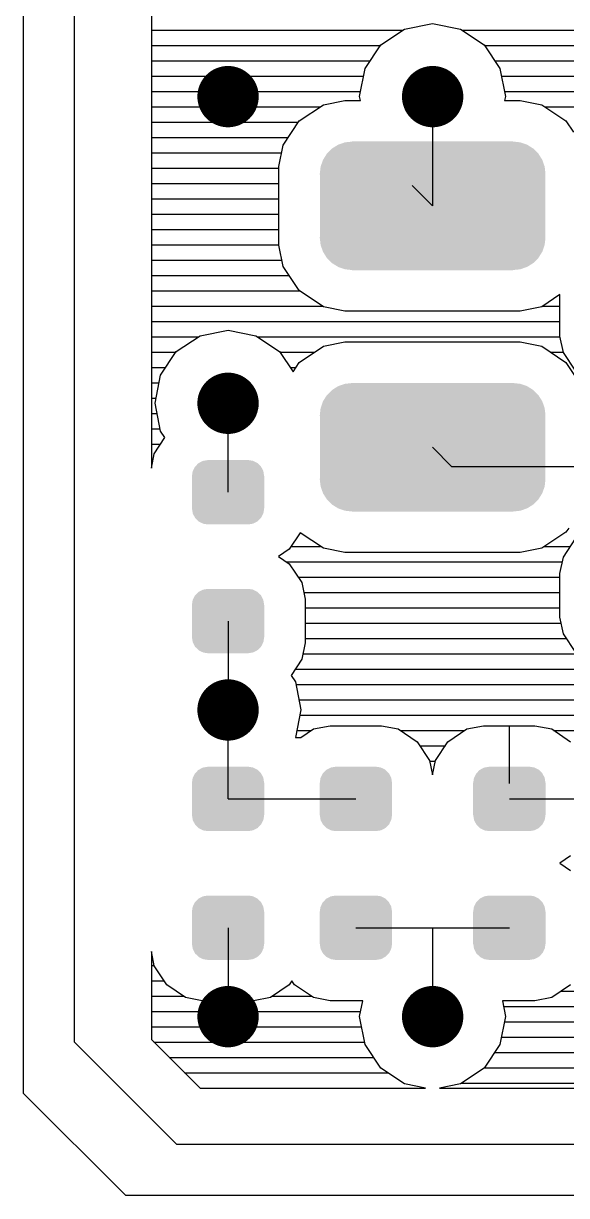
# Model space of a CAD drawing. Extents: x 295 to 953, y 10 to 290.
# Drawn here: x 548.32 to 563.16, y 190.96 to 222.99 of the extents above; entities that cross this region are included whole.
import ezdxf

# ---------------------------------------------------------------- set-up
doc = ezdxf.new("R2010")
doc.units = 0
doc.header["$LTSCALE"] = 5
doc.header["$MEASUREMENT"] = 0
doc.layers.get('0').update_dxf_attribs({"linetype": 'CONTINUOUS', "lineweight": 25})

msp = doc.modelspace()

# ---------------------------------------------------------------- linework, layer by layer
for p, q in [((548.322, 193.752), (548.322, 268.492)), ((549.719, 195.149), (549.719, 251.728)), ((551.815, 234.964), (551.815, 210.835)), ((558.732, 222.838), (559.498, 222.989)), ((559.498, 222.989), (560.258, 222.838)), ((551.815, 222.81), (558.693, 222.81)), ((558.084, 222.407), (558.732, 222.838)), ((560.258, 222.838), (560.906, 222.407)), ((560.297, 222.81), (601.592, 222.81)), ((551.815, 222.391), (558.079, 222.391)), ((557.654, 221.759), (558.084, 222.407)), ((560.906, 222.407), (561.337, 221.759)), ((560.912, 222.391), (601.509, 222.391)), ((551.815, 221.972), (557.794, 221.972)), ((557.503, 220.994), (557.654, 221.759)), ((561.197, 221.972), (601.592, 221.972)), ((561.337, 221.759), (561.487, 220.994)), ((551.815, 221.552), (557.615, 221.552)), ((561.376, 221.552), (597.72, 221.552)), ((551.815, 221.133), (557.531, 221.133)), ((561.459, 221.133), (596.692, 221.133)), ((555.855, 220.329), (556.514, 220.77)), ((556.514, 220.77), (557.101, 220.887)), ((557.101, 220.887), (557.525, 220.887)), ((557.525, 220.887), (557.503, 220.994)), ((559.498, 220.994), (559.498, 218.01)), ((561.487, 220.994), (561.465, 220.887)), ((561.465, 220.887), (561.89, 220.887)), ((561.89, 220.887), (562.476, 220.77)), ((562.476, 220.77), (563.136, 220.329)), ((551.815, 220.714), (556.436, 220.714)), ((562.555, 220.714), (569.137, 220.714)), ((551.815, 220.295), (555.832, 220.295)), ((555.413, 219.669), (555.855, 220.329)), ((563.136, 220.329), (563.343, 220.021)), ((551.815, 219.876), (555.553, 219.876)), ((551.815, 219.457), (555.374, 219.457)), ((555.296, 219.088), (555.413, 219.669)), ((551.815, 219.038), (555.296, 219.038)), ((555.296, 216.931), (555.296, 219.088)), ((551.815, 218.619), (555.296, 218.619)), ((558.939, 218.563), (559.498, 218.01)), ((551.815, 218.2), (555.296, 218.2)), ((551.815, 217.781), (555.296, 217.781)), ((551.815, 217.361), (555.296, 217.361)), ((551.815, 216.942), (555.296, 216.942)), ((555.413, 216.35), (555.296, 216.931)), ((551.815, 216.523), (555.38, 216.523)), ((555.855, 215.691), (555.413, 216.35)), ((551.815, 216.104), (555.575, 216.104)), ((551.815, 215.685), (555.86, 215.685)), ((556.514, 215.249), (555.855, 215.691)), ((562.974, 215.584), (562.476, 215.249)), ((562.974, 214.45), (562.974, 215.584)), ((551.815, 215.266), (556.486, 215.266)), ((557.101, 215.132), (556.514, 215.249)), ((561.89, 215.132), (557.101, 215.132)), ((562.476, 215.249), (561.89, 215.132)), ((562.504, 215.266), (562.974, 215.266)), ((551.815, 214.847), (562.974, 214.847)), ((551.815, 214.428), (553.105, 214.428)), ((552.496, 214.025), (553.144, 214.456)), ((553.144, 214.456), (553.91, 214.607)), ((553.91, 214.607), (554.67, 214.456)), ((554.67, 214.456), (555.318, 214.025)), ((554.709, 214.428), (562.979, 214.428)), ((563.069, 213.997), (562.974, 214.45)), ((551.815, 214.009), (552.491, 214.009)), ((552.066, 213.377), (552.496, 214.025)), ((555.318, 214.025), (555.687, 213.472)), ((555.324, 214.009), (556.274, 214.009)), ((555.855, 213.729), (556.514, 214.171)), ((556.514, 214.171), (557.101, 214.288)), ((557.101, 214.288), (561.89, 214.288)), ((561.89, 214.288), (562.476, 214.171)), ((562.476, 214.171), (563.136, 213.729)), ((562.717, 214.009), (563.063, 214.009)), ((555.687, 213.472), (555.855, 213.729)), ((563.41, 213.489), (563.069, 213.997)), ((563.136, 213.729), (563.41, 213.321)), ((551.815, 213.59), (552.206, 213.59)), ((551.915, 212.612), (552.066, 213.377)), ((555.609, 213.59), (555.765, 213.59)), ((551.815, 213.17), (552.027, 213.17)), ((551.815, 212.751), (551.943, 212.751)), ((552.066, 211.852), (551.915, 212.612)), ((553.91, 210.181), (553.91, 212.612)), ((551.815, 212.332), (551.971, 212.332)), ((551.815, 211.913), (552.055, 211.913)), ((552.183, 211.673), (552.066, 211.852)), ((551.815, 211.494), (552.066, 211.494)), ((551.893, 211.231), (552.183, 211.673)), ((551.815, 210.835), (551.893, 211.231)), ((560.023, 210.879), (559.498, 211.41)), ((551.815, 211.075), (551.859, 211.075)), ((565.086, 210.879), (560.023, 210.879)), ((563.214, 209.203), (563.136, 209.091)), ((555.883, 209.069), (555.581, 208.622)), ((556.514, 208.65), (555.883, 209.069)), ((563.136, 209.091), (562.476, 208.65)), ((563.069, 208.409), (563.41, 208.924)), ((555.581, 208.622), (555.285, 208.421)), ((555.637, 208.7), (556.436, 208.7)), ((557.101, 208.532), (556.514, 208.65)), ((562.476, 208.65), (561.89, 208.532)), ((562.555, 208.7), (563.264, 208.7)), ((555.285, 208.421), (555.581, 208.225)), ((555.497, 208.281), (563.041, 208.281)), ((561.89, 208.532), (557.101, 208.532)), ((562.974, 207.957), (563.069, 208.409)), ((555.581, 208.225), (555.922, 207.711)), ((562.974, 206.767), (562.974, 207.957)), ((555.821, 207.862), (562.974, 207.862)), ((555.922, 207.711), (556.017, 207.258)), ((555.978, 207.443), (562.974, 207.443)), ((556.017, 207.258), (556.017, 206.068)), ((556.017, 207.024), (562.974, 207.024)), ((553.91, 206.66), (553.91, 204.23)), ((563.069, 206.314), (562.974, 206.767)), ((556.017, 206.605), (563.007, 206.605)), ((563.41, 205.8), (563.069, 206.314)), ((556.017, 206.068), (555.922, 205.615)), ((556.017, 206.185), (563.153, 206.185)), ((555.955, 205.766), (563.454, 205.766)), ((555.922, 205.615), (555.631, 205.174)), ((555.631, 205.174), (555.749, 204.995)), ((555.749, 205.347), (567.947, 205.347)), ((555.749, 204.995), (555.899, 204.23)), ((555.76, 204.928), (568.294, 204.928)), ((555.844, 204.509), (569.137, 204.509)), ((553.91, 201.799), (553.91, 204.23)), ((555.899, 204.23), (555.749, 203.475)), ((555.871, 204.09), (577.748, 204.09)), ((556.24, 203.71), (556.698, 203.799)), ((556.698, 203.799), (558.101, 203.799)), ((558.101, 203.799), (558.559, 203.71)), ((560.431, 203.71), (560.889, 203.799)), ((560.889, 203.799), (562.292, 203.799)), ((561.594, 202.218), (561.594, 203.799)), ((562.292, 203.799), (562.75, 203.71)), ((555.749, 203.475), (555.894, 203.475)), ((555.788, 203.671), (556.19, 203.671)), ((555.894, 203.475), (556.24, 203.71)), ((558.559, 203.71), (559.073, 203.363)), ((558.61, 203.671), (560.381, 203.671)), ((559.917, 203.363), (560.431, 203.71)), ((562.75, 203.71), (563.264, 203.363)), ((562.801, 203.671), (577.765, 203.671)), ((559.073, 203.363), (559.414, 202.849)), ((559.146, 203.252), (559.845, 203.252)), ((559.576, 202.849), (559.917, 203.363)), ((559.414, 202.849), (559.498, 202.453)), ((559.42, 202.833), (559.571, 202.833)), ((559.498, 202.453), (559.576, 202.849)), ((553.91, 201.799), (557.403, 201.799)), ((561.594, 201.799), (563.326, 201.799)), ((562.013, 201.799), (563.7, 201.799)), ((563.264, 200.24), (562.968, 200.039)), ((562.968, 200.039), (563.264, 199.843)), ((553.91, 198.278), (553.91, 195.848)), ((557.403, 198.278), (559.498, 198.278)), ((559.498, 198.278), (561.594, 198.278)), ((559.498, 198.278), (559.498, 195.848)), ((553.91, 197.859), (553.91, 196.283)), ((551.815, 197.625), (551.815, 195.227)), ((551.893, 197.233), (551.815, 197.625)), ((551.815, 197.245), (551.887, 197.245)), ((552.234, 196.719), (551.893, 197.233)), ((551.815, 196.826), (552.161, 196.826)), ((552.748, 196.373), (552.234, 196.719)), ((555.581, 196.719), (555.067, 196.373)), ((555.654, 196.826), (555.581, 196.719)), ((555.726, 196.719), (555.654, 196.826)), ((556.24, 196.373), (555.726, 196.719)), ((563.264, 196.719), (562.75, 196.373)), ((551.815, 196.406), (552.697, 196.406)), ((555.117, 196.406), (556.19, 196.406)), ((563.007, 196.546), (588.008, 196.546)), ((553.206, 196.283), (552.748, 196.373)), ((554.609, 196.283), (553.206, 196.283)), ((555.067, 196.373), (554.609, 196.283)), ((556.698, 196.283), (556.24, 196.373)), ((557.587, 196.283), (556.698, 196.283)), ((557.503, 195.848), (557.587, 196.283)), ((562.292, 196.283), (561.404, 196.283)), ((561.404, 196.283), (561.487, 195.848)), ((561.432, 196.127), (588.276, 196.127)), ((562.75, 196.373), (562.292, 196.283)), ((551.815, 195.987), (557.531, 195.987)), ((557.654, 195.088), (557.503, 195.848)), ((561.487, 195.848), (561.337, 195.088)), ((551.815, 195.568), (557.559, 195.568)), ((561.459, 195.708), (588.695, 195.708)), ((552.513, 192.355), (549.719, 195.149)), ((551.815, 195.227), (553.144, 193.892)), ((551.887, 195.149), (557.643, 195.149)), ((561.376, 195.289), (589.114, 195.289)), ((558.084, 194.439), (557.654, 195.088)), ((561.337, 195.088), (560.906, 194.439)), ((561.197, 194.87), (589.534, 194.87)), ((552.306, 194.73), (557.889, 194.73)), ((552.725, 194.311), (558.274, 194.311)), ((558.732, 194.009), (558.084, 194.439)), ((560.906, 194.439), (560.258, 194.009)), ((560.912, 194.451), (589.953, 194.451)), ((553.144, 193.892), (559.302, 193.892)), ((553.144, 193.892), (559.302, 193.892)), ((559.302, 193.892), (558.732, 194.009)), ((560.258, 194.009), (559.688, 193.892)), ((559.688, 193.892), (584.946, 193.892)), ((560.297, 194.032), (591.238, 194.032)), ((551.116, 190.958), (548.322, 193.752)), ((584.644, 192.355), (552.513, 192.355)), ((583.247, 190.958), (551.116, 190.958))]:
    msp.add_line(p, q)
at = {"const_width": 0.838}
for points in [[(553.491, 220.994, 1), (554.329, 220.994, 1)], [(559.079, 220.994, 1), (559.917, 220.994, 1)], [(553.491, 212.612, 1), (554.329, 212.612, 1)], [(553.491, 204.23, 1), (554.329, 204.23, 1)], [(553.491, 195.848, 1), (554.329, 195.848, 1)], [(559.079, 195.848, 1), (559.917, 195.848, 1)]]:
    msp.add_lwpolyline(points, format="xyb", close=True, dxfattribs=at)
for points in [[(557.299, 219.765), (557.299, 219.77), (561.697, 219.765), (561.697, 219.77)], [(556.612, 219.438), (556.748, 219.573), (562.385, 219.438), (562.248, 219.573)], [(556.748, 219.573), (556.753, 219.577), (562.248, 219.573), (562.244, 219.577)], [(556.753, 219.577), (556.915, 219.679), (562.244, 219.577), (562.08, 219.679)], [(556.915, 219.679), (556.922, 219.681), (562.08, 219.679), (562.076, 219.681)], [(556.922, 219.681), (557.102, 219.744), (562.076, 219.681), (561.892, 219.744)], [(557.102, 219.744), (557.114, 219.745), (561.892, 219.744), (561.888, 219.745)], [(557.114, 219.745), (557.299, 219.765), (561.888, 219.745), (561.697, 219.765)], [(556.44, 219.084), (556.503, 219.265), (562.557, 219.084), (562.493, 219.265)], [(556.503, 219.265), (556.506, 219.27), (562.493, 219.265), (562.491, 219.27)], [(556.506, 219.27), (556.608, 219.433), (562.491, 219.27), (562.388, 219.433)], [(556.608, 219.433), (556.612, 219.438), (562.388, 219.433), (562.385, 219.438)], [(556.416, 218.887), (556.438, 219.078), (562.58, 218.887), (562.558, 219.078)], [(556.419, 218.817), (556.416, 218.887), (562.577, 218.817), (562.58, 218.887)], [(556.419, 217.202), (556.419, 218.817), (562.577, 217.202), (562.577, 218.817)], [(556.438, 219.078), (556.44, 219.084), (562.558, 219.078), (562.557, 219.084)], [(556.416, 217.132), (556.419, 217.202), (562.58, 217.132), (562.577, 217.202)], [(556.438, 216.941), (556.416, 217.132), (562.558, 216.941), (562.58, 217.132)], [(556.439, 216.936), (556.438, 216.941), (562.557, 216.936), (562.558, 216.941)], [(556.503, 216.754), (556.439, 216.936), (562.494, 216.754), (562.557, 216.936)], [(556.505, 216.749), (556.503, 216.754), (562.49, 216.749), (562.494, 216.754)], [(556.608, 216.586), (556.505, 216.749), (562.388, 216.586), (562.49, 216.749)], [(556.611, 216.582), (556.608, 216.586), (562.384, 216.582), (562.388, 216.586)], [(556.748, 216.446), (556.611, 216.582), (562.249, 216.446), (562.384, 216.582)], [(556.752, 216.442), (556.748, 216.446), (562.243, 216.442), (562.249, 216.446)], [(556.916, 216.341), (556.752, 216.442), (562.081, 216.341), (562.243, 216.442)], [(556.92, 216.338), (556.916, 216.341), (562.074, 216.338), (562.081, 216.341)], [(557.104, 216.276), (556.92, 216.338), (561.894, 216.276), (562.074, 216.338)], [(557.108, 216.274), (557.104, 216.276), (561.883, 216.274), (561.894, 216.276)], [(557.299, 216.254), (557.108, 216.274), (561.697, 216.254), (561.883, 216.274)], [(557.299, 216.249), (557.299, 216.254), (561.697, 216.249), (561.697, 216.254)], [(556.753, 212.977), (556.915, 213.079), (562.244, 212.977), (562.08, 213.079)], [(556.915, 213.079), (556.922, 213.082), (562.08, 213.079), (562.076, 213.082)], [(556.922, 213.082), (557.102, 213.144), (562.076, 213.082), (561.892, 213.144)], [(557.102, 213.144), (557.114, 213.145), (561.892, 213.144), (561.888, 213.145)], [(557.114, 213.145), (557.299, 213.166), (561.888, 213.145), (561.697, 213.166)], [(557.299, 213.166), (557.299, 213.17), (561.697, 213.166), (561.697, 213.17)], [(556.506, 212.671), (556.608, 212.834), (562.491, 212.671), (562.388, 212.834)], [(556.608, 212.834), (556.612, 212.838), (562.388, 212.834), (562.385, 212.838)], [(556.612, 212.838), (556.748, 212.974), (562.385, 212.838), (562.248, 212.974)], [(556.748, 212.974), (556.753, 212.977), (562.248, 212.974), (562.244, 212.977)], [(556.416, 212.287), (556.438, 212.479), (562.58, 212.287), (562.558, 212.479)], [(556.438, 212.479), (556.44, 212.484), (562.558, 212.479), (562.557, 212.484)], [(556.44, 212.484), (556.503, 212.666), (562.557, 212.484), (562.493, 212.666)], [(556.503, 212.666), (556.506, 212.671), (562.493, 212.666), (562.491, 212.671)], [(556.419, 212.217), (556.416, 212.287), (562.577, 212.217), (562.58, 212.287)], [(556.419, 210.603), (556.419, 212.217), (562.577, 210.603), (562.577, 212.217)], [(552.948, 210.76), (553.002, 210.872), (554.874, 210.76), (554.816, 210.872)], [(553.002, 210.872), (553.013, 210.884), (554.816, 210.872), (554.81, 210.884)], [(553.013, 210.884), (553.099, 210.973), (554.81, 210.884), (554.719, 210.973)], [(553.099, 210.973), (553.115, 210.981), (554.719, 210.973), (554.71, 210.981)], [(553.115, 210.981), (553.222, 211.038), (554.71, 210.981), (554.593, 211.038)], [(553.222, 211.038), (553.249, 211.042), (554.593, 211.038), (554.584, 211.042)], [(553.249, 211.042), (553.36, 211.061), (554.584, 211.042), (554.46, 211.061)], [(552.921, 209.739), (552.921, 210.622), (554.899, 209.739), (554.899, 210.622)], [(552.924, 210.622), (552.942, 210.746), (554.896, 210.622), (554.876, 210.746)], [(552.942, 210.746), (552.948, 210.76), (554.876, 210.746), (554.874, 210.76)], [(556.416, 210.533), (556.419, 210.603), (562.58, 210.533), (562.577, 210.603)], [(556.438, 210.342), (556.416, 210.533), (562.558, 210.342), (562.58, 210.533)], [(556.439, 210.336), (556.438, 210.342), (562.557, 210.336), (562.558, 210.342)], [(556.503, 210.155), (556.439, 210.336), (562.494, 210.155), (562.557, 210.336)], [(556.505, 210.149), (556.503, 210.155), (562.49, 210.149), (562.494, 210.155)], [(556.608, 209.987), (556.505, 210.149), (562.388, 209.987), (562.49, 210.149)], [(556.611, 209.982), (556.608, 209.987), (562.384, 209.982), (562.388, 209.987)], [(556.748, 209.847), (556.611, 209.982), (562.249, 209.847), (562.384, 209.982)], [(556.752, 209.843), (556.748, 209.847), (562.243, 209.843), (562.249, 209.847)], [(556.916, 209.741), (556.752, 209.843), (562.081, 209.741), (562.243, 209.843)], [(552.944, 209.616), (552.924, 209.739), (554.878, 209.616), (554.896, 209.739)], [(552.946, 209.602), (552.944, 209.616), (554.872, 209.602), (554.878, 209.616)], [(553.004, 209.49), (552.946, 209.602), (554.818, 209.49), (554.872, 209.602)], [(556.92, 209.739), (556.916, 209.741), (562.074, 209.739), (562.081, 209.741)], [(557.104, 209.676), (556.92, 209.739), (561.894, 209.676), (562.074, 209.739)], [(557.108, 209.675), (557.104, 209.676), (561.883, 209.675), (561.894, 209.676)], [(557.299, 209.654), (557.108, 209.675), (561.697, 209.654), (561.883, 209.675)], [(557.299, 209.65), (557.299, 209.654), (561.697, 209.65), (561.697, 209.654)], [(553.01, 209.478), (553.004, 209.49), (554.807, 209.478), (554.818, 209.49)], [(553.102, 209.389), (553.01, 209.478), (554.722, 209.389), (554.807, 209.478)], [(553.11, 209.38), (553.102, 209.389), (554.705, 209.38), (554.722, 209.389)], [(553.227, 209.324), (553.11, 209.38), (554.598, 209.324), (554.705, 209.38)], [(553.236, 209.319), (553.227, 209.324), (554.572, 209.319), (554.598, 209.324)], [(553.36, 209.301), (553.236, 209.319), (554.46, 209.301), (554.572, 209.319)], [(552.948, 207.24), (553.002, 207.352), (554.874, 207.24), (554.816, 207.352)], [(553.002, 207.352), (553.013, 207.364), (554.816, 207.352), (554.81, 207.364)], [(553.013, 207.364), (553.099, 207.452), (554.81, 207.364), (554.719, 207.452)], [(553.099, 207.452), (553.115, 207.461), (554.719, 207.452), (554.71, 207.461)], [(553.115, 207.461), (553.222, 207.517), (554.71, 207.461), (554.593, 207.517)], [(553.222, 207.517), (553.249, 207.522), (554.593, 207.517), (554.584, 207.522)], [(553.249, 207.522), (553.36, 207.54), (554.584, 207.522), (554.46, 207.54)], [(552.921, 206.219), (552.921, 207.102), (554.899, 206.219), (554.899, 207.102)], [(552.924, 207.102), (552.942, 207.226), (554.896, 207.102), (554.876, 207.226)], [(552.942, 207.226), (552.948, 207.24), (554.876, 207.226), (554.874, 207.24)], [(552.944, 206.095), (552.924, 206.219), (554.878, 206.095), (554.896, 206.219)], [(552.946, 206.081), (552.944, 206.095), (554.872, 206.081), (554.878, 206.095)], [(553.004, 205.969), (552.946, 206.081), (554.818, 205.969), (554.872, 206.081)], [(553.01, 205.957), (553.004, 205.969), (554.807, 205.957), (554.818, 205.969)], [(553.102, 205.869), (553.01, 205.957), (554.722, 205.869), (554.807, 205.957)], [(553.11, 205.86), (553.102, 205.869), (554.705, 205.86), (554.722, 205.869)], [(553.227, 205.803), (553.11, 205.86), (554.598, 205.803), (554.705, 205.86)], [(553.236, 205.799), (553.227, 205.803), (554.572, 205.799), (554.598, 205.803)], [(553.36, 205.78), (553.236, 205.799), (554.46, 205.78), (554.572, 205.799)], [(552.948, 202.378), (553.002, 202.49), (554.874, 202.378), (554.816, 202.49)], [(553.002, 202.49), (553.013, 202.502), (554.816, 202.49), (554.81, 202.502)], [(553.013, 202.502), (553.099, 202.591), (554.81, 202.502), (554.719, 202.591)], [(553.099, 202.591), (553.115, 202.599), (554.719, 202.591), (554.71, 202.599)], [(553.115, 202.599), (553.222, 202.656), (554.71, 202.599), (554.593, 202.656)], [(553.222, 202.656), (553.249, 202.66), (554.593, 202.656), (554.584, 202.66)], [(553.249, 202.66), (553.36, 202.679), (554.584, 202.66), (554.46, 202.679)], [(556.441, 202.378), (556.494, 202.49), (558.367, 202.378), (558.308, 202.49)], [(556.494, 202.49), (556.506, 202.502), (558.308, 202.49), (558.302, 202.502)], [(556.506, 202.502), (556.591, 202.591), (558.302, 202.502), (558.211, 202.591)], [(556.591, 202.591), (556.607, 202.599), (558.211, 202.591), (558.202, 202.599)], [(556.607, 202.599), (556.714, 202.656), (558.202, 202.599), (558.086, 202.656)], [(556.714, 202.656), (556.741, 202.66), (558.086, 202.656), (558.077, 202.66)], [(556.741, 202.66), (556.852, 202.679), (558.077, 202.66), (557.953, 202.679)], [(560.632, 202.378), (560.685, 202.49), (562.558, 202.378), (562.499, 202.49)], [(560.685, 202.49), (560.697, 202.502), (562.499, 202.49), (562.493, 202.502)], [(560.697, 202.502), (560.782, 202.591), (562.493, 202.502), (562.402, 202.591)], [(560.782, 202.591), (560.798, 202.599), (562.402, 202.591), (562.393, 202.599)], [(560.798, 202.599), (560.905, 202.656), (562.393, 202.599), (562.277, 202.656)], [(560.905, 202.656), (560.932, 202.66), (562.277, 202.656), (562.268, 202.66)], [(560.932, 202.66), (561.043, 202.679), (562.268, 202.66), (562.144, 202.679)], [(552.921, 201.357), (552.921, 202.24), (554.899, 201.357), (554.899, 202.24)], [(552.924, 202.24), (552.942, 202.364), (554.896, 202.24), (554.876, 202.364)], [(552.942, 202.364), (552.948, 202.378), (554.876, 202.364), (554.874, 202.378)], [(556.413, 201.357), (556.413, 202.24), (558.392, 201.357), (558.392, 202.24)], [(556.416, 202.24), (556.434, 202.364), (558.389, 202.24), (558.369, 202.364)], [(556.434, 202.364), (556.441, 202.378), (558.369, 202.364), (558.367, 202.378)], [(560.604, 201.357), (560.604, 202.24), (562.583, 201.357), (562.583, 202.24)], [(560.607, 202.24), (560.625, 202.364), (562.58, 202.24), (562.56, 202.364)], [(560.625, 202.364), (560.632, 202.378), (562.56, 202.364), (562.558, 202.378)], [(552.944, 201.234), (552.924, 201.357), (554.878, 201.234), (554.896, 201.357)], [(552.946, 201.22), (552.944, 201.234), (554.872, 201.22), (554.878, 201.234)], [(553.004, 201.108), (552.946, 201.22), (554.818, 201.108), (554.872, 201.22)], [(556.436, 201.234), (556.416, 201.357), (558.371, 201.234), (558.389, 201.357)], [(556.438, 201.22), (556.436, 201.234), (558.364, 201.22), (558.371, 201.234)], [(556.497, 201.108), (556.438, 201.22), (558.311, 201.108), (558.364, 201.22)], [(560.627, 201.234), (560.607, 201.357), (562.562, 201.234), (562.58, 201.357)], [(560.629, 201.22), (560.627, 201.234), (562.555, 201.22), (562.562, 201.234)], [(560.688, 201.108), (560.629, 201.22), (562.502, 201.108), (562.555, 201.22)], [(553.01, 201.096), (553.004, 201.108), (554.807, 201.096), (554.818, 201.108)], [(553.102, 201.007), (553.01, 201.096), (554.722, 201.007), (554.807, 201.096)], [(553.11, 200.998), (553.102, 201.007), (554.705, 200.998), (554.722, 201.007)], [(553.227, 200.942), (553.11, 200.998), (554.598, 200.942), (554.705, 200.998)], [(553.236, 200.937), (553.227, 200.942), (554.572, 200.937), (554.598, 200.942)], [(553.36, 200.919), (553.236, 200.937), (554.46, 200.919), (554.572, 200.937)], [(556.503, 201.096), (556.497, 201.108), (558.299, 201.096), (558.311, 201.108)], [(556.594, 201.007), (556.503, 201.096), (558.214, 201.007), (558.299, 201.096)], [(556.603, 200.998), (556.594, 201.007), (558.198, 200.998), (558.214, 201.007)], [(556.719, 200.942), (556.603, 200.998), (558.091, 200.942), (558.198, 200.998)], [(556.728, 200.937), (556.719, 200.942), (558.064, 200.937), (558.091, 200.942)], [(556.852, 200.919), (556.728, 200.937), (557.953, 200.919), (558.064, 200.937)], [(560.694, 201.096), (560.688, 201.108), (562.49, 201.096), (562.502, 201.108)], [(560.785, 201.007), (560.694, 201.096), (562.405, 201.007), (562.49, 201.096)], [(560.794, 200.998), (560.785, 201.007), (562.389, 200.998), (562.405, 201.007)], [(560.91, 200.942), (560.794, 200.998), (562.282, 200.942), (562.389, 200.998)], [(560.919, 200.937), (560.91, 200.942), (562.255, 200.937), (562.282, 200.942)], [(561.043, 200.919), (560.919, 200.937), (562.144, 200.919), (562.255, 200.937)], [(552.948, 198.858), (553.002, 198.97), (554.874, 198.858), (554.816, 198.97)], [(553.002, 198.97), (553.013, 198.982), (554.816, 198.97), (554.81, 198.982)], [(553.013, 198.982), (553.099, 199.07), (554.81, 198.982), (554.719, 199.07)], [(553.099, 199.07), (553.115, 199.079), (554.719, 199.07), (554.71, 199.079)], [(553.115, 199.079), (553.222, 199.135), (554.71, 199.079), (554.593, 199.135)], [(553.222, 199.135), (553.249, 199.14), (554.593, 199.135), (554.584, 199.14)], [(553.249, 199.14), (553.36, 199.158), (554.584, 199.14), (554.46, 199.158)], [(556.441, 198.858), (556.494, 198.97), (558.367, 198.858), (558.308, 198.97)], [(556.494, 198.97), (556.506, 198.982), (558.308, 198.97), (558.302, 198.982)], [(556.506, 198.982), (556.591, 199.07), (558.302, 198.982), (558.211, 199.07)], [(556.591, 199.07), (556.607, 199.079), (558.211, 199.07), (558.202, 199.079)], [(556.607, 199.079), (556.714, 199.135), (558.202, 199.079), (558.086, 199.135)], [(556.714, 199.135), (556.741, 199.14), (558.086, 199.135), (558.077, 199.14)], [(556.741, 199.14), (556.852, 199.158), (558.077, 199.14), (557.953, 199.158)], [(560.632, 198.858), (560.685, 198.97), (562.558, 198.858), (562.499, 198.97)], [(560.685, 198.97), (560.697, 198.982), (562.499, 198.97), (562.493, 198.982)], [(560.697, 198.982), (560.782, 199.07), (562.493, 198.982), (562.402, 199.07)], [(560.782, 199.07), (560.798, 199.079), (562.402, 199.07), (562.393, 199.079)], [(560.798, 199.079), (560.905, 199.135), (562.393, 199.079), (562.277, 199.135)], [(560.905, 199.135), (560.932, 199.14), (562.277, 199.135), (562.268, 199.14)], [(560.932, 199.14), (561.043, 199.158), (562.268, 199.14), (562.144, 199.158)], [(552.921, 197.837), (552.921, 198.72), (554.899, 197.837), (554.899, 198.72)], [(552.924, 198.72), (552.942, 198.844), (554.896, 198.72), (554.876, 198.844)], [(552.942, 198.844), (552.948, 198.858), (554.876, 198.844), (554.874, 198.858)], [(556.413, 197.837), (556.413, 198.72), (558.392, 197.837), (558.392, 198.72)], [(556.416, 198.72), (556.434, 198.844), (558.389, 198.72), (558.369, 198.844)], [(556.434, 198.844), (556.441, 198.858), (558.369, 198.844), (558.367, 198.858)], [(560.604, 197.837), (560.604, 198.72), (562.583, 197.837), (562.583, 198.72)], [(560.607, 198.72), (560.625, 198.844), (562.58, 198.72), (562.56, 198.844)], [(560.625, 198.844), (560.632, 198.858), (562.56, 198.844), (562.558, 198.858)], [(552.944, 197.713), (552.924, 197.837), (554.878, 197.713), (554.896, 197.837)], [(552.946, 197.699), (552.944, 197.713), (554.872, 197.699), (554.878, 197.713)], [(553.004, 197.587), (552.946, 197.699), (554.818, 197.587), (554.872, 197.699)], [(556.436, 197.713), (556.416, 197.837), (558.371, 197.713), (558.389, 197.837)], [(556.438, 197.699), (556.436, 197.713), (558.364, 197.699), (558.371, 197.713)], [(556.497, 197.587), (556.438, 197.699), (558.311, 197.587), (558.364, 197.699)], [(560.627, 197.713), (560.607, 197.837), (562.562, 197.713), (562.58, 197.837)], [(560.629, 197.699), (560.627, 197.713), (562.555, 197.699), (562.562, 197.713)], [(560.688, 197.587), (560.629, 197.699), (562.502, 197.587), (562.555, 197.699)], [(553.01, 197.575), (553.004, 197.587), (554.807, 197.575), (554.818, 197.587)], [(553.102, 197.487), (553.01, 197.575), (554.722, 197.487), (554.807, 197.575)], [(553.11, 197.478), (553.102, 197.487), (554.705, 197.478), (554.722, 197.487)], [(553.227, 197.421), (553.11, 197.478), (554.598, 197.421), (554.705, 197.478)], [(553.236, 197.417), (553.227, 197.421), (554.572, 197.417), (554.598, 197.421)], [(553.36, 197.398), (553.236, 197.417), (554.46, 197.398), (554.572, 197.417)], [(556.503, 197.575), (556.497, 197.587), (558.299, 197.575), (558.311, 197.587)], [(556.594, 197.487), (556.503, 197.575), (558.214, 197.487), (558.299, 197.575)], [(556.603, 197.478), (556.594, 197.487), (558.198, 197.478), (558.214, 197.487)], [(556.719, 197.421), (556.603, 197.478), (558.091, 197.421), (558.198, 197.478)], [(556.728, 197.417), (556.719, 197.421), (558.064, 197.417), (558.091, 197.421)], [(556.852, 197.398), (556.728, 197.417), (557.953, 197.398), (558.064, 197.417)], [(560.694, 197.575), (560.688, 197.587), (562.49, 197.575), (562.502, 197.587)], [(560.785, 197.487), (560.694, 197.575), (562.405, 197.487), (562.49, 197.575)], [(560.794, 197.478), (560.785, 197.487), (562.389, 197.478), (562.405, 197.487)], [(560.91, 197.421), (560.794, 197.478), (562.282, 197.421), (562.389, 197.478)], [(560.919, 197.417), (560.91, 197.421), (562.255, 197.417), (562.282, 197.421)], [(561.043, 197.398), (560.919, 197.417), (562.144, 197.398), (562.255, 197.417)]]:
    msp.add_solid(points)

doc.saveas('drawing.dxf')
